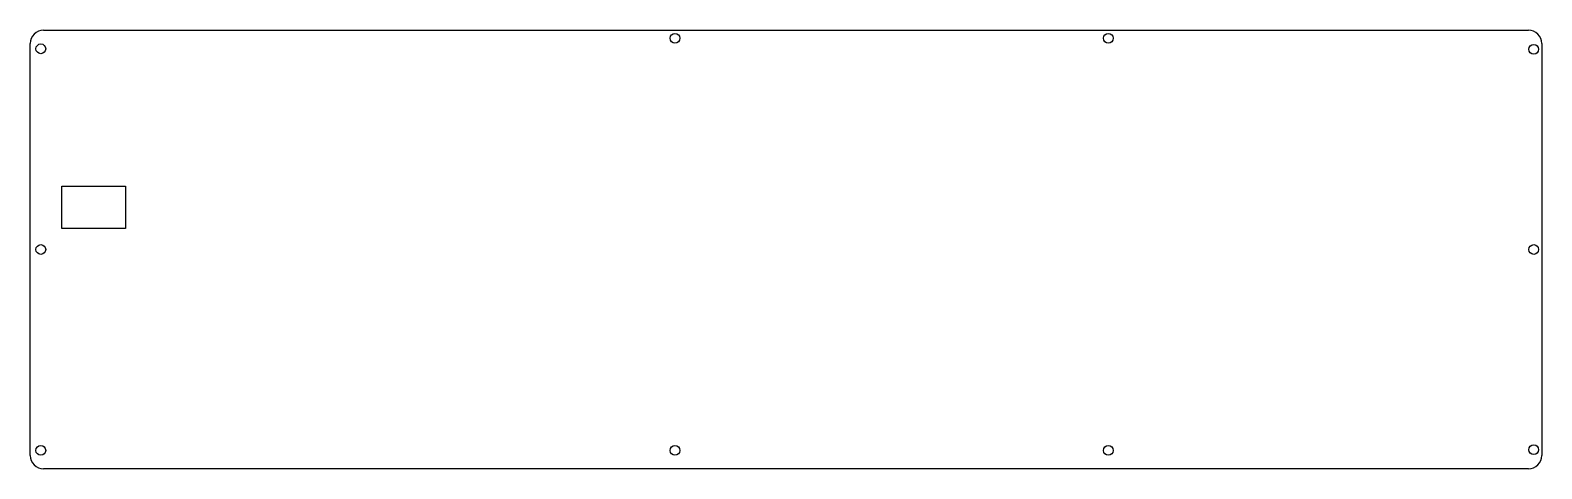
# Model space of a CAD drawing. Extents: x 14 to 355, y -116 to -17.
import ezdxf

# ---------------------------------------------------------------- set-up
doc = ezdxf.new("R2010")
doc.units = 0
doc.layers.add('BLACK', color=7, linetype='CONTINUOUS')

msp = doc.modelspace()

# ---------------------------------------------------------------- linework, layer by layer
at = {"layer": 'BLACK', "linetype": 'CONTINUOUS'}
for p, q in [((14.2875, -113.05), (14.2875, -20.25)), ((17.2875, -17.25), (351.819, -17.25)), ((354.819, -20.25), (354.819, -113.05)), ((21.4312, -52.3875), (23.8125, -52.3875)), ((21.4312, -61.9125), (21.4312, -52.3875)), ((23.8125, -52.3875), (35.7188, -52.3875)), ((35.7188, -52.3875), (35.7188, -61.9125)), ((35.7188, -61.9125), (21.4312, -61.9125)), ((351.819, -116.05), (17.2875, -116.05))]:
    msp.add_line(p, q, dxfattribs=at)
at = {"layer": 'BLACK'}
for centre in [(16.6687, -21.4312), (159.544, -19.05), (257.175, -19.05), (353.019, -21.55), (16.6687, -66.65), (353.019, -66.65), (16.6687, -111.919), (159.544, -111.919), (257.175, -111.919), (353.019, -111.75)]:
    msp.add_circle(centre, 1.1, dxfattribs=at)
for centre, start, end in [((17.2875, -20.25), 90, 180), ((351.819, -20.25), 0, 90), ((17.2875, -113.05), -180, -90), ((351.819, -113.05), -90, 0)]:
    msp.add_arc(centre, 3, start, end, dxfattribs=at)

doc.saveas('drawing.dxf')
